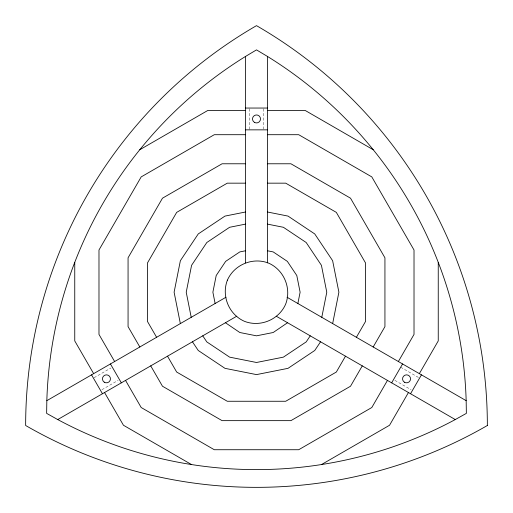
<?xml version="1.0" encoding="UTF-8"?>
<svg xmlns="http://www.w3.org/2000/svg" width="513" height="513" viewBox="0 0 513 513"><rect width="100%" height="100%" fill="white"/><g stroke="black" fill="none" stroke-linecap="round" stroke-linejoin="round"><path stroke-width="0.38" stroke-dasharray="2.56 1.92" d="M94.103 377.715L110.968 367.981M101.927 389.707L118.118 380.364M400.685 367.199L418.897 377.715M394.882 380.364L411.073 389.707M263.65 108.82L263.65 129.071M249.35 108.82L249.35 129.853"/><path stroke-width="0.77" d="M46.83 400.672L46.638 413.375L57.732 419.563A419.73 419.73 0 0 0 455.268 419.563L466.362 413.375L466.17 400.672A419.73 419.73 0 0 0 267.408 56.398L256.5 49.883L245.592 56.398A419.73 419.73 0 0 0 46.83 400.672L225.996 297.232M297.873 303.51L300.118 292.211L296.796 275.519L287.344 261.367L273.192 251.915L267.408 250.761M321.786 317.31L326.775 292.211L321.427 265.317L306.19 242.521L283.394 227.285L267.408 224.104M332.648 323.588L338.894 292.211L332.623 260.681L314.758 233.954L288.03 216.095L267.408 211.991M345.486 356.182L336.329 372.04L285.722 401.262L227.278 401.262L176.671 372.04L167.514 356.182M356.394 337.291L365.551 321.433L365.551 262.996L336.329 212.382L285.722 183.167L267.408 183.167M362.274 365.872L350.52 386.231L290.916 420.647L222.084 420.647L162.48 386.231L150.726 365.872M373.182 346.987L384.936 326.627L384.936 257.802L350.52 198.191L290.916 163.775L267.408 163.775M387.456 380.415L371.81 407.521L298.707 449.728L214.293 449.728L141.19 407.521L125.544 380.415M398.364 361.524L414.017 334.418L414.017 250.004L371.81 176.902L298.707 134.701L267.408 134.701M391.656 382.839L402.564 363.948M408.444 392.528L389.547 425.258L321.504 464.547M419.352 373.644L438.249 340.914L438.249 262.342M410.541 393.74L421.449 374.856M287.556 322.735L273.192 332.514L256.5 335.829L239.808 332.514L225.444 322.735M310.25 335.835L306.19 341.908L283.394 357.138L256.5 362.486L229.606 357.138L206.81 341.908L202.75 335.835M320.561 341.793L314.758 350.475L288.03 368.334L256.5 374.605L224.97 368.334L198.242 350.475L192.439 341.793M139.754 149.751L207.803 110.468L245.592 110.468M57.732 419.563L236.775 316.194M245.592 211.991L224.97 216.095L198.242 233.954L180.377 260.681L174.106 292.211L180.352 323.588M245.592 224.104L229.606 227.285L206.81 242.521L191.573 265.317L186.225 292.211L191.214 317.31M245.592 250.761L239.808 251.915L225.656 261.367L216.204 275.519L212.882 292.211L215.127 303.51M245.592 108.044L267.408 108.044M267.408 110.468L305.197 110.468L373.246 149.751M245.592 129.853L267.408 129.853M245.592 134.701L214.293 134.701L141.19 176.902L98.983 250.004L98.983 334.418L114.636 361.524M245.592 163.775L222.084 163.775L162.48 198.191L128.064 257.802L128.064 326.627L139.818 346.987M245.592 183.167L227.278 183.167L176.671 212.382L147.449 262.996L147.449 321.433L156.606 337.291M287.004 297.232L466.17 400.672M276.225 316.194L455.268 419.563M191.496 464.547L123.453 425.258L104.556 392.528M110.436 363.948L121.344 382.839M93.648 373.644L74.751 340.914L74.751 262.342M91.551 374.856L102.459 393.74M267.408 56.398L267.408 262.88M245.592 56.398L245.592 262.88M227.394 280.156C221.231 295.918 228.945 314.533 244.444 321.318C260.206 327.48 278.815 319.772 285.606 304.267C291.769 288.505 284.055 269.896 268.555 263.105C252.794 256.942 234.184 264.657 227.394 280.156M487.35 425.495A461.7 461.7 0 0 0 256.5 25.65A461.7 461.7 0 0 0 25.65 425.495A461.7 461.7 0 0 0 487.35 425.495M254.499 122.408A4.001 4.001 0 0 0 260.501 118.945A4.001 4.001 0 0 0 254.499 115.483A4.001 4.001 0 0 0 254.499 122.408M404.398 382.211A4.001 4.001 0 0 0 410.547 379.03A4.001 4.001 0 0 0 404.719 375.292A4.001 4.001 0 0 0 404.398 382.211M104.261 382.191A4.001 4.001 0 0 0 110.442 379.069A4.001 4.001 0 0 0 104.646 375.279A4.001 4.001 0 0 0 104.261 382.191"/></g></svg>
